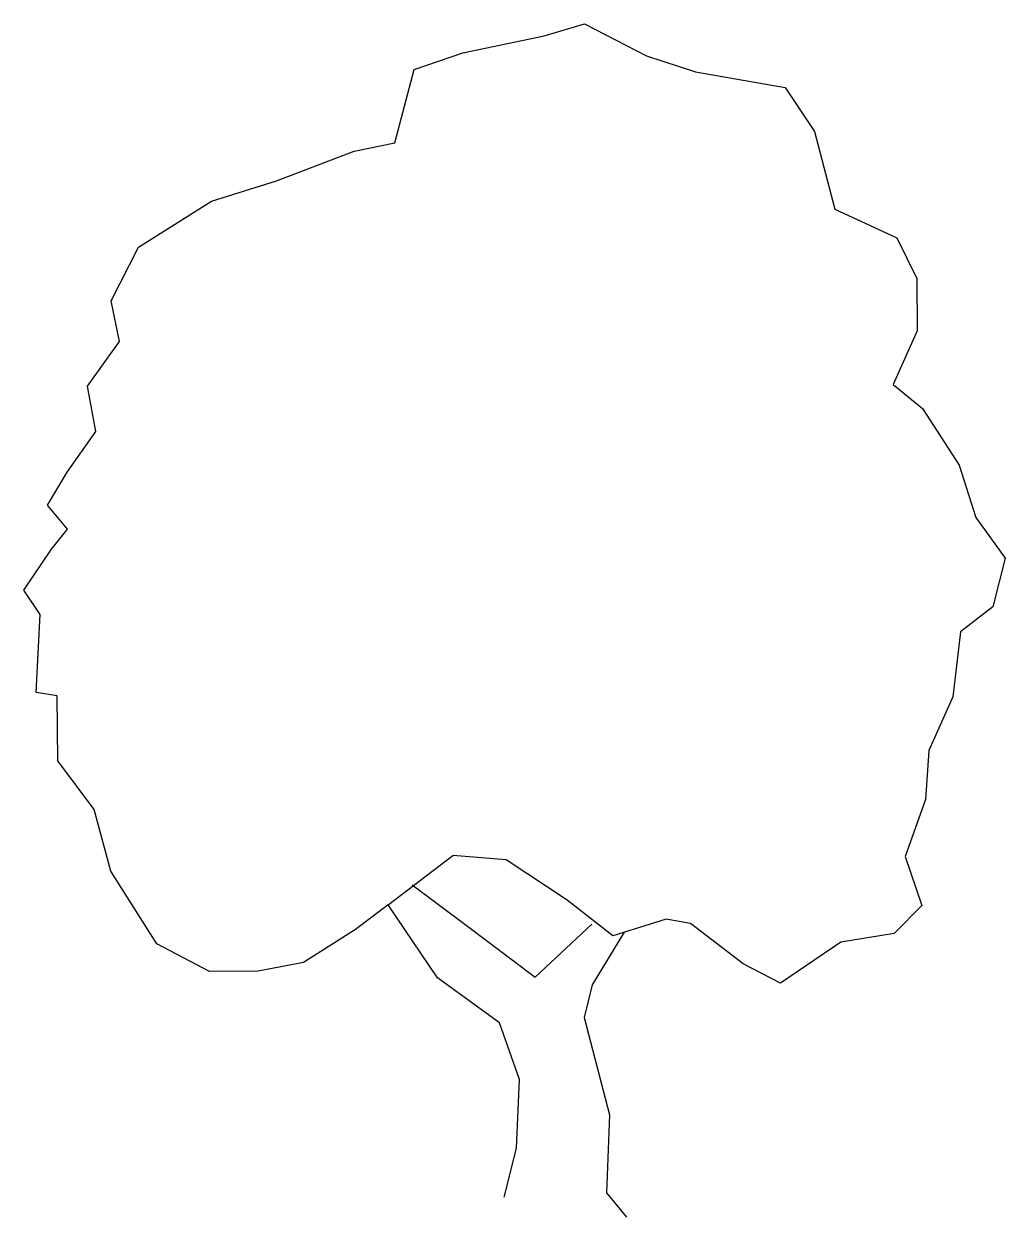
# Model space of a CAD drawing. Extents: x 51.38 to 56.04, y 50.29 to 55.96.
import ezdxf

# ---------------------------------------------------------------- set-up
doc = ezdxf.new("R2010")
doc.units = 0
doc.layers.get('0').update_dxf_attribs({"linetype": 'CONTINUOUS'})

msp = doc.modelspace()

# ---------------------------------------------------------------- linework, layer by layer
at = {"color": 0}
for p, q in [((53.8517, 55.9004), (54.0447, 55.9572)), ((54.0447, 55.9572), (54.3388, 55.8047)), ((53.4654, 55.82), (53.8517, 55.9004)), ((53.2339, 55.7408), (53.4654, 55.82)), ((54.3388, 55.8047), (54.5716, 55.7292)), ((53.1426, 55.3919), (53.2339, 55.7408)), ((54.5716, 55.7292), (54.9978, 55.6551)), ((54.9978, 55.6551), (55.1376, 55.4462)), ((52.9495, 55.3517), (53.1426, 55.3919)), ((55.1376, 55.4462), (55.2345, 55.0766)), ((52.5802, 55.2106), (52.9495, 55.3517)), ((52.2715, 55.1142), (52.5802, 55.2106)), ((51.925, 54.8959), (52.2715, 55.1142)), ((55.2345, 55.0766), (55.5285, 54.9407)), ((55.5285, 54.9407), (55.6239, 54.748)), ((51.7943, 54.6406), (51.925, 54.8959)), ((55.6239, 54.748), (55.6259, 54.4993)), ((51.8345, 54.4475), (51.7943, 54.6406)), ((55.6259, 54.4993), (55.5118, 54.2441)), ((51.6814, 54.2362), (51.8345, 54.4475)), ((51.7218, 54.021), (51.6814, 54.2362)), ((55.5118, 54.2441), (55.6509, 54.1291)), ((55.6509, 54.1291), (55.8244, 53.8597)), ((51.5851, 53.8265), (51.7218, 54.021)), ((51.4924, 53.671), (51.5851, 53.8265)), ((55.8244, 53.8597), (55.9037, 53.6115)), ((51.5872, 53.5556), (51.4924, 53.671)), ((55.9037, 53.6115), (56.0434, 53.4192)), ((51.5106, 53.4611), (51.5872, 53.5556)), ((51.3794, 53.2666), (51.5106, 53.4611)), ((56.0434, 53.4192), (55.9844, 53.1866)), ((51.4577, 53.1511), (51.3794, 53.2666)), ((55.9844, 53.1866), (55.8305, 53.0693)), ((51.4385, 52.7806), (51.4577, 53.1511)), ((55.8305, 53.0693), (55.7943, 52.7595)), ((51.5381, 52.7648), (51.4385, 52.7806)), ((51.5406, 52.4553), (51.5381, 52.7648)), ((55.7943, 52.7595), (55.6802, 52.5043)), ((55.6802, 52.5043), (55.6654, 52.272)), ((51.7137, 52.2245), (51.5406, 52.4553)), ((51.7934, 51.9322), (51.7137, 52.2245)), ((55.6654, 52.272), (55.5681, 52.0004)), ((53.1102, 51.7711), (53.4179, 52.0057)), ((53.6723, 51.9856), (53.4179, 52.0057)), ((55.5681, 52.0004), (55.6473, 51.7689)), ((53.9612, 51.7944), (53.6723, 51.9856)), ((52.0117, 51.5857), (51.7934, 51.9322)), ((53.2255, 51.866), (53.4813, 51.6746)), ((53.1102, 51.7711), (52.9563, 51.6539)), ((53.345, 51.4248), (53.1102, 51.7711)), ((54.1781, 51.6247), (53.9612, 51.7944)), ((55.6473, 51.7689), (55.5157, 51.6352)), ((52.9563, 51.6539), (52.7088, 51.4972)), ((53.4813, 51.6746), (53.8093, 51.4284)), ((53.8093, 51.4284), (54.0782, 51.6792)), ((54.4317, 51.7041), (54.1781, 51.6247)), ((54.548, 51.6829), (54.4317, 51.7041)), ((54.7982, 51.4914), (54.548, 51.6829)), ((54.2333, 51.6418), (54.0804, 51.3918)), ((55.2617, 51.5945), (54.9758, 51.3988)), ((55.5157, 51.6352), (55.2617, 51.5945)), ((52.2614, 51.455), (52.0117, 51.5857)), ((52.7088, 51.4972), (52.4936, 51.4568)), ((54.9758, 51.3988), (54.7982, 51.4914)), ((52.4936, 51.4568), (52.2614, 51.455)), ((53.6397, 51.2115), (53.345, 51.4248)), ((54.0804, 51.3918), (54.043, 51.2368)), ((53.7357, 50.9414), (53.6397, 51.2115)), ((54.043, 51.2368), (54.1627, 50.7734)), ((53.7217, 50.6152), (53.7357, 50.9414)), ((54.1627, 50.7734), (54.149, 50.403)), ((53.6627, 50.3826), (53.7217, 50.6152)), ((54.149, 50.403), (54.2439, 50.2876))]:
    msp.add_line(p, q, dxfattribs=at)

doc.saveas('drawing.dxf')
